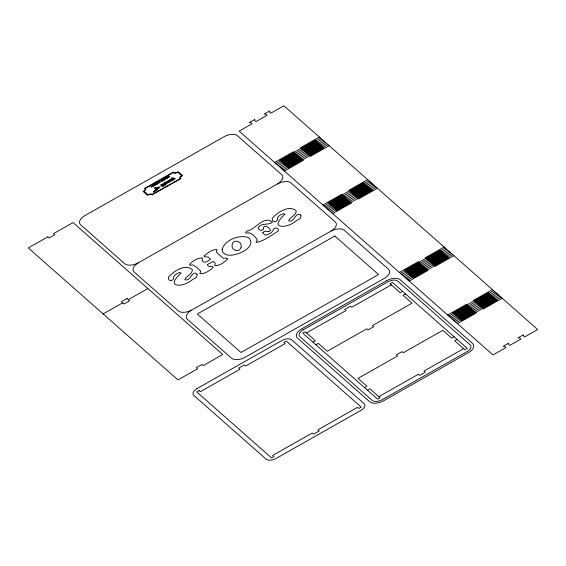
<?xml version="1.0" encoding="UTF-8"?>
<svg xmlns="http://www.w3.org/2000/svg" width="566" height="566" viewBox="0 0 566 566"><rect width="100%" height="100%" fill="white"/><g stroke="black" fill="none" stroke-linecap="round" stroke-linejoin="round"><path stroke-width="0.85" d="M165.817 178.064L166.008 179.012L165.406 178.368L165.796 177.936L167.232 178.318L166.001 177.965M191.457 310.203L190.714 310.663A10.655 5.759 -20.8 0 0 187.388 319.309L231.508 358.207A10.655 5.759 -20.8 0 0 244.441 357.655L384.165 278.472A10.655 5.759 -20.8 0 0 388.743 269.458L344.086 230.086A10.655 5.759 -20.8 0 0 331.174 231.006L191.457 310.203A10.655 5.759 -20.8 0 1 178.262 310.89L134.135 271.991A10.655 5.759 -20.8 0 1 138.21 262.886L277.913 183.681A10.655 5.759 -20.8 0 0 281.861 174.844L237.013 135.387A10.655 5.759 -20.8 0 0 224.95 136.25L84.957 215.568A10.655 5.759 -20.8 0 0 80.627 224.822L124.753 263.721A10.655 5.759 -20.8 0 0 137.948 263.027L138.21 262.886M331.174 231.006L331.421 230.857A10.655 5.759 -20.8 0 0 335.376 222.021L290.521 182.563A10.655 5.759 -20.8 0 0 278.458 183.419L277.397 183.978M274.609 162.421L293.627 151.646M300.334 147.839L319.351 137.057M279.696 160.426L315.488 140.135M275.833 163.503L294.851 152.721M301.565 148.922L320.575 138.139M280.92 161.508L316.719 141.217M277.064 164.586L296.075 153.803M302.789 149.997L321.806 139.222M282.151 162.584L317.943 142.292M278.288 165.661L297.306 154.886M304.013 151.08L323.03 140.297M283.375 163.666L319.167 143.375M279.512 166.744L298.53 155.961M305.237 152.162L324.254 141.38M284.599 164.748L320.391 144.457M280.736 167.826L299.754 157.044M306.468 153.237L325.478 142.462M285.823 165.831L321.622 145.54M281.967 168.909L300.978 158.126M307.692 154.32L326.709 143.538M287.054 166.906L322.846 146.615M283.191 169.984L302.209 159.209M308.916 155.402L327.933 144.62M288.278 167.989L324.07 147.698M284.415 171.066L303.433 160.284M310.14 156.485L329.157 145.703M103.146 313.918L122.673 302.845M128.355 299.619L147.889 288.554M322.903 204.991L492.958 354.91L505.99 347.524L504.766 346.442L503.082 346.328L508.735 343.123L508.53 344.305L509.754 345.387L520.904 339.069L519.68 337.987L517.996 337.874L523.649 334.669L523.444 335.85L524.668 336.933L537.7 329.546L283.863 105.778L270.838 113.165L269.607 112.082L269.819 110.901L264.166 114.106L265.843 114.219L267.067 115.301L255.924 121.619L254.7 120.537L254.905 119.355L249.252 122.56L250.929 122.673L252.153 123.756L239.128 131.142L322.903 204.991L341.914 194.216M348.628 190.409L367.645 179.627M327.99 202.996L363.782 182.705M324.127 206.074L343.145 195.291M349.852 191.492L368.869 180.71M329.214 204.078L365.006 183.787M325.351 207.156L344.369 196.374M351.076 192.567L370.093 181.792M330.438 205.161L366.23 184.87M326.575 208.231L345.593 197.456M352.307 193.65L371.317 182.868M331.662 206.236L367.461 185.945M327.806 209.314L346.817 198.539M353.531 194.732L372.548 183.95M332.893 207.319L368.685 187.028M329.03 210.396L348.048 199.614M354.755 195.815L373.772 185.032M334.117 208.401L369.909 188.11M330.254 211.479L349.272 200.697M355.979 196.89L374.996 186.115M335.341 209.477L371.133 189.185M331.478 212.554L350.495 201.779M357.21 197.973L376.22 187.19M336.565 210.559L372.357 190.268M332.709 213.637L351.719 202.854M358.434 199.055L377.451 188.273M399.384 272.416L418.394 261.634M425.108 257.834L444.126 247.052M404.471 270.421L440.263 250.13M400.608 273.498L419.625 262.716M426.332 258.91L445.35 248.134M405.695 271.503L441.487 251.212M401.832 274.581L420.849 263.798M427.556 259.992L446.574 249.217M406.919 272.579L442.711 252.287M403.056 275.656L422.073 264.881M428.787 261.075L447.798 250.292M408.143 273.661L443.942 253.37M404.287 276.739L423.297 265.956M430.011 262.157L449.029 251.375M306.482 332.935L346.031 310.515L344.765 309.404L350.453 306.178L351.712 307.296L391.262 284.875M409.374 274.743L445.166 254.452M405.511 277.821L424.528 267.039M431.235 263.232L450.253 252.457M410.598 275.826L446.39 255.535M406.735 278.897L425.752 268.121M432.459 264.315L451.477 253.533M411.822 276.901L447.614 256.61M407.959 279.979L426.976 269.204M433.69 265.397L452.701 254.615M413.046 277.984L448.845 257.693M409.19 281.061L428.2 270.279M434.914 266.473L453.932 255.698M312.956 342.161L315.382 340.782L305.223 331.825L302.796 333.197L377.635 399.179L380.062 397.799L369.902 388.842L367.476 390.215M402.589 291.349L400.162 292.721L389.995 283.764L392.422 282.384L467.268 348.366L464.842 349.746L454.675 340.782L457.102 339.409M315.92 344.765L318.347 343.392L327.247 351.238L366.789 328.818L368.056 329.936L373.737 326.709L372.478 325.599L412.02 303.178L403.119 295.332L405.546 293.959M447.671 314.986L466.688 304.211M473.395 300.405L492.413 289.622M452.758 312.991L488.55 292.7M448.895 316.069L467.912 305.286M474.626 301.487L493.637 290.705M453.982 314.073L489.781 293.782M450.126 317.151L469.136 306.369M475.85 302.562L494.868 291.787M455.213 315.156L491.005 294.858M451.35 318.226L470.367 307.451M477.074 303.645L496.092 292.863M456.437 316.231L492.229 295.94M452.574 319.309L471.591 308.527M478.298 304.727L497.316 293.945M457.661 317.314L493.453 297.023M453.798 320.391L472.815 309.609M479.529 305.803L498.54 295.028M458.885 318.396L494.684 298.105M455.029 321.474L474.039 310.692M480.753 306.885L499.771 296.11M460.116 319.472L495.908 299.181M456.253 322.549L475.27 311.774M481.977 307.968L500.995 297.185M461.34 320.554L497.132 300.263M457.477 323.632L476.494 312.849M483.201 309.05L502.219 298.268M364.511 387.611L366.945 386.231L358.045 378.385L397.587 355.964L396.32 354.854L402.009 351.627L403.268 352.745L442.817 330.325L451.718 338.171L454.144 336.798M378.803 396.688L418.345 374.267L419.611 375.385L425.292 372.159L424.033 371.048L463.575 348.628M144.762 188.414L173.338 172.085A3.042 1.641 -20.8 0 0 178.134 171.647L182.606 175.587A3.049 1.648 -20.8 0 0 180.837 178.679L152.07 194.86M144.769 188.414A3.056 1.656 -20.8 0 1 143.085 191.414L147.57 195.369A3.056 1.648 -20.8 0 1 152.077 194.853M155.77 184.424A0.92 0.495 -20.8 0 1 155.799 184.636L154.787 185.379L153.98 184.665L155.445 184.176A1.33 0.722 -20.8 0 1 155.714 184.346M222.07 249.181L222.848 252.344L224.829 254.049A13.817 7.464 -20.8 0 0 229.789 255.231C237.458 255.733 257.933 246.776 248.325 237.465C238.802 234.522 225.615 239.574 222.07 249.181M204.142 256.037L205.055 256.95L208.033 256.957L210.594 259.228C208.161 260.799 204.255 264.421 202.133 260.516L202.501 257.87C197.838 257.778 192.129 260.997 189.426 264.768L190.346 265.334L192.992 264.909L196.996 267.619L200.732 271.121L199.848 273.788C204.715 274.1 209.816 270.668 213.226 267.393L212.264 266.452L209.328 266.643L207.715 265.489L207.389 264.548L213.375 261.365L215.264 263.176L214.641 265.624C219.417 266.239 224.242 262.192 227.61 259.171L227.433 258.464L226.69 258.202L223.457 258.287L218.335 254.169L216.262 251.969L217.026 249.641C212.328 249.019 207.439 253.023 204.142 256.037M167.055 177.469C168.718 175.205 167.112 178.757 168.229 177.575C166.786 179.351 168.335 175.913 167.055 177.469M197.032 274.425C197.562 277.092 195.185 278.387 193.14 279.137C189.15 282.611 184.099 285.073 178.743 285.243C168.47 284.535 178.269 276.081 181.134 273.01L179.514 272.515L177.179 273.477A8.094 4.372 -20.8 0 0 173.79 276.434C174.583 281.076 167.989 282.476 168.335 277.255C173.401 271.376 185.061 263.494 192.263 269.543L192.327 270.803C191.223 274.687 186.547 275.932 184.905 279.363L185.11 279.788C190.721 281.613 191.089 271.114 196.466 273.456L197.032 274.425M300.871 215.554C301.402 218.228 299.025 219.523 296.98 220.273C292.99 223.74 287.931 226.209 282.583 226.379C272.31 225.671 282.109 217.217 284.974 214.146L283.354 213.651L281.019 214.613A8.094 4.372 -20.8 0 0 277.623 217.57C278.422 222.212 271.829 223.612 272.175 218.391C277.241 212.512 288.901 204.63 296.103 210.679L296.16 211.939C295.063 215.816 290.386 217.068 288.745 220.499L288.943 220.917C294.553 222.749 294.928 212.25 300.305 214.585L300.871 215.554M163.517 185.556C161.289 187.162 161.444 182.535 163.517 185.556M165.725 183.667C164.154 184.82 164.388 181.651 165.725 183.667M262.872 232.64L263.197 233.433L265.758 235.23C268.885 234.296 272.876 232.562 273.654 229.032C274.913 227.553 277.566 227.624 278.281 229.633L278.323 230.928C272.274 234.876 263.183 241.498 256.271 242.354L256.08 241.831L257.396 240.104C255.238 236.623 251.021 231.494 246.351 233.058L245.552 232.485L246.847 231.105C254.771 230.312 263.586 215.101 272.168 221.943L272.182 222.473C268.369 225.402 261.542 222.558 258.089 227.688L258.69 228.968L260.919 230.68L263.586 229.173L263.211 227.32C265.489 224.865 270.046 227.61 270.435 230.468C268.673 233.588 264.902 229.103 262.872 232.64M167.706 181.085L167.706 181.226A1.245 0.672 -20.8 0 0 167.833 181.417L168.109 181.566A0.729 0.396 -20.8 0 0 168.449 181.573C171.095 180.667 168.937 181.828 168.866 182.089A0.799 0.432 -20.8 0 0 169.213 182.089L169.899 181.842A2.78 1.5 -20.8 0 0 170.281 181.615L170.72 181.056L169.666 180.009A1.005 0.538 -20.8 0 1 169.616 179.861L167.706 181.085M159.336 181.849C159.853 184.431 157.058 181.127 159.004 182.761C158.515 180.179 161.289 183.49 159.336 181.849M156.039 187.671L155.891 188.761L153.881 187.848L156.407 187.587L156.039 187.671M156.209 187.742L156.06 188.761L158.459 187.19L156.209 187.742M155.565 184.643L154.907 185.174L154.285 184.629L155.056 184.283L155.565 184.643M164.112 183.136L163.256 183.469L165.173 185.16L165.88 184.757L165.576 184.198A0.715 0.382 -20.8 0 0 165.859 184.12L166.326 183.837A0.743 0.403 -20.8 0 0 166.482 183.639L166.149 182.875L165.159 182.478A0.743 0.403 -20.8 0 0 164.855 182.542L164.352 182.804A0.722 0.389 -20.8 0 0 164.175 182.995L164.112 183.136M241.116 247.109C239.701 253.327 230.404 250.483 232.244 244.271C233.907 238.604 242.481 241.371 241.116 247.109M168.491 180.858L169.192 181.042A1.061 0.573 -20.8 0 1 169.467 180.957L168.512 180.816M157.971 188.351L157.419 189.801L155.94 189.136L157.971 188.351M158.324 187.53L158.041 188.216L156.287 188.711L158.324 187.53M158.657 187.261L158.211 188.181L159.626 187.615L158.657 187.261M160.044 186.9L159.379 187.403L160.044 186.9M155.855 189.263L153.91 192.079L157.298 189.928L155.855 189.263M154.709 190.671L153.216 192.023L154.709 190.671M161.119 184.665L161.055 184.721A1.097 0.594 -20.8 0 0 160.779 185.224L162.216 186.483A1.097 0.594 -20.8 0 0 162.966 186.405L163.333 186.242A2.483 1.337 -20.8 0 0 163.73 186.023L164.027 185.804A1.104 0.594 -20.8 0 0 164.303 185.301L162.867 184.035A1.104 0.594 -20.8 0 0 162.117 184.113L161.119 184.665M173.012 172.68L145.561 188.337A3.693 1.995 -20.8 0 1 144.068 191.301L147.931 194.711A3.693 1.995 -20.8 0 1 152.346 194.322L180.002 178.743A3.693 1.995 -20.8 0 1 181.636 175.658L177.774 172.34A3.7 1.995 -20.8 0 1 173.012 172.68M171.731 178.368L171.371 178.184L172.623 177.717L175.311 178.722L174.604 179.125L173.231 178.46L173.819 179.571L173.076 179.995L172.411 178.276L171.731 178.368M168.767 182.478L168.534 182.613A0.722 0.389 -20.8 0 1 168.208 182.712L167.274 183.278L165.831 182.004L166.546 181.601L167.494 182.415L168.767 182.478M172.97 180.101L172.736 180.236A0.722 0.389 -20.8 0 1 172.404 180.335L171.477 180.901L170.033 179.627L170.741 179.224L171.689 180.038L172.97 180.101M196.975 388.637L196.246 389.083A7.79 4.21 -20.8 0 0 193.813 395.401L266.133 459.153A7.79 4.21 -20.8 0 0 275.776 458.651L361.299 410.166A7.79 4.21 -20.8 0 0 364.278 403.799L291.568 339.699A7.79 4.21 -20.8 0 0 282.13 340.371L196.975 388.637M303.051 329.907L302.322 330.353A7.79 4.21 -20.8 0 0 299.895 336.671L372.209 400.424A7.79 4.21 -20.8 0 0 381.852 399.921L467.382 351.436A7.79 4.21 -20.8 0 0 470.353 345.069L397.643 280.969A7.79 4.21 -20.8 0 0 388.212 281.642L303.051 329.907M47.827 236.864L28.3 247.936L177.986 379.899L197.52 368.827L196.253 367.709L201.942 364.49L203.201 365.601L222.728 354.535L73.042 222.572L53.515 233.645L54.775 234.756L49.093 237.982L47.827 236.864M150.938 186.391L151.539 187.219L151.603 186.193L153.025 186.377C152.579 184.912 151.66 187.473 150.938 186.391M152.622 185.436C153.45 187.346 154.44 184.304 153.648 185.202L152.622 185.436M156.662 183.151L155.508 183.794L156.322 184.509L157.447 183.872L156.421 184.304L156.945 183.518L155.813 183.766L156.662 183.151M157.843 182.478L158.65 183.186L157.843 182.478M160.85 180.773L161.352 181.516C159.633 182.627 163.482 180.448 161.558 181.396L160.85 180.773M161.791 180.236L162.392 181.063L163.072 180.193C164.522 181.12 161.876 178.849 162.98 180.108L162.166 180.568L161.791 180.236M164.359 178.778L163.213 179.429L164.02 180.144L165.152 179.5L164.126 179.938L164.741 179.238L163.51 179.401L164.359 178.778M168.314 176.542C169.135 178.453 170.125 175.41 169.333 176.309L168.314 176.542M153.669 185.323L153.188 185.591L153.789 185.768L153.669 185.323M169.354 176.429L168.873 176.698L169.482 176.875L169.354 176.429M127.095 298.508L121.407 301.735L123.933 303.963L129.621 300.737L127.095 298.508M334.867 236.015L197.322 313.996L241.01 352.505L378.555 274.531L334.867 236.015M386.564 280.736L301.791 328.796A10.655 5.759 -20.8 0 0 297.461 338.051L369.782 401.803A10.655 5.759 -20.8 0 0 383.5 400.827L468.273 352.767A10.655 5.759 -20.8 0 0 472.596 343.512L399.844 279.427A10.655 5.759 -20.8 0 0 386.564 280.736M199.147 390.547L196.713 391.927L271.56 457.908L273.986 456.529L272.727 455.418L312.269 432.997L313.536 434.115L319.217 430.889L317.958 429.778L357.5 407.357L358.766 408.475L361.193 407.096L286.346 341.114L283.92 342.494L285.179 343.604L245.637 366.025L244.378 364.907L238.689 368.133L239.956 369.244L200.406 391.665L199.147 390.547"/></g></svg>
